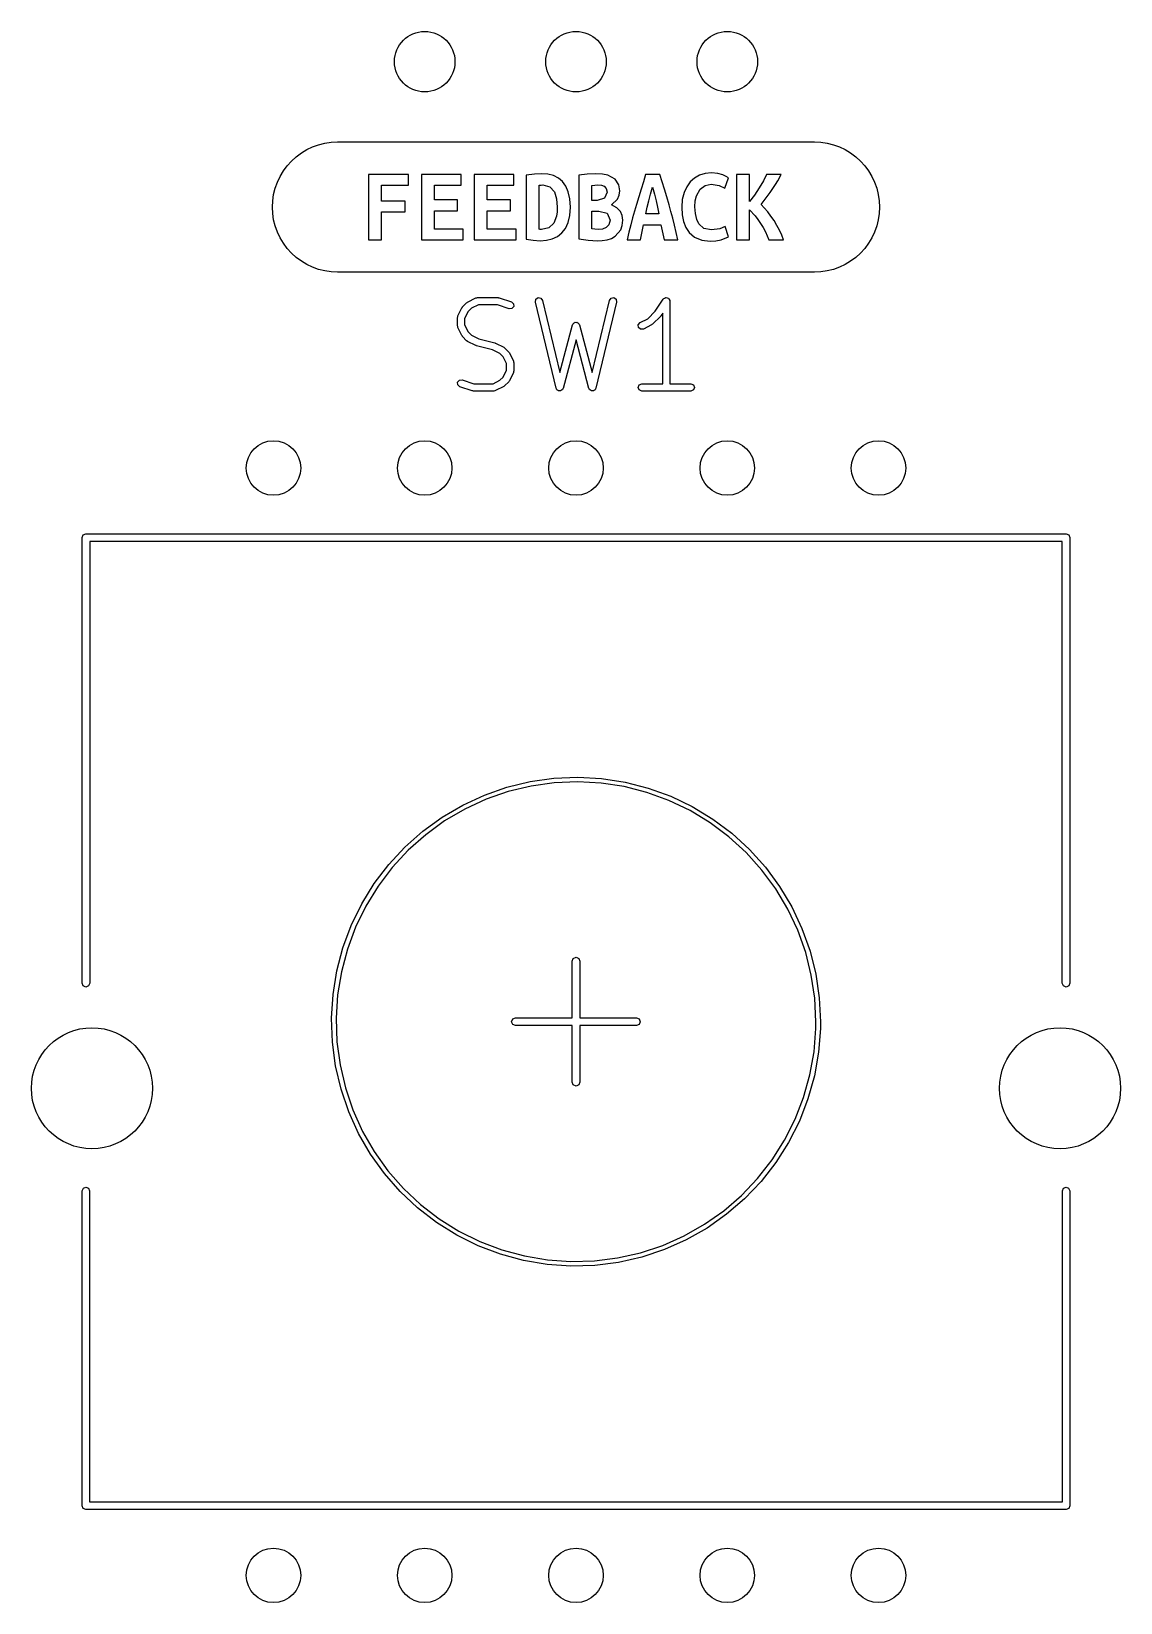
# Model space of a CAD drawing. Extents: x 123.2 to 168.8, y -143.5 to -47.4.
# Drawn here: x 150.77 to 168.77, y -97.74 to -71.77 of the extents above; entities that cross this region are included whole.
import ezdxf

# ---------------------------------------------------------------- set-up
doc = ezdxf.new("R2010")
doc.units = 0
doc.layers.add('BLACK', color=7, linetype='CONTINUOUS')

msp = doc.modelspace()

# ---------------------------------------------------------------- linework, layer by layer
at = {"layer": 'BLACK', "linetype": 'CONTINUOUS'}
for p, q in [((155.227, -73.7808), (155.318, -73.7265)), ((155.318, -73.7265), (155.413, -73.6813)), ((155.413, -73.6813), (155.513, -73.6457)), ((155.513, -73.6457), (155.615, -73.62)), ((155.615, -73.62), (155.72, -73.6045)), ((155.72, -73.6045), (155.825, -73.5993)), ((155.825, -73.5993), (163.707, -73.5993)), ((163.707, -73.5993), (163.812, -73.6045)), ((163.812, -73.6045), (163.917, -73.62)), ((163.917, -73.62), (164.019, -73.6457)), ((164.019, -73.6457), (164.119, -73.6813)), ((164.119, -73.6813), (164.214, -73.7265)), ((164.214, -73.7265), (164.305, -73.7808)), ((154.93, -74.0778), (154.993, -73.993)), ((154.993, -73.993), (155.064, -73.9147)), ((155.064, -73.9147), (155.142, -73.8437)), ((155.142, -73.8437), (155.227, -73.7808)), ((164.305, -73.7808), (164.39, -73.8437)), ((164.39, -73.8437), (164.468, -73.9147)), ((164.468, -73.9147), (164.539, -73.993)), ((164.539, -73.993), (164.602, -74.0778)), ((154.831, -74.264), (154.876, -74.1685)), ((154.876, -74.1685), (154.93, -74.0778)), ((157, -74.1364), (156.338, -74.1364)), ((156.338, -74.1364), (156.338, -75.2173)), ((157, -74.3145), (157, -74.1364)), ((157.211, -74.1364), (157.211, -75.2173)), ((157.866, -74.1364), (157.211, -74.1364)), ((157.866, -74.3145), (157.866, -74.1364)), ((158.084, -74.1364), (158.084, -75.2173)), ((158.739, -74.1364), (158.084, -74.1364)), ((158.739, -74.3145), (158.739, -74.1364)), ((159.08, -74.1294), (158.942, -74.1504)), ((158.942, -74.1504), (158.942, -75.2051)), ((159.2, -74.1242), (159.08, -74.1294)), ((159.302, -74.132), (159.2, -74.1242)), ((159.395, -74.1556), (159.302, -74.132)), ((159.476, -74.196), (159.395, -74.1556)), ((159.544, -74.2543), (159.476, -74.196)), ((159.599, -74.3307), (159.544, -74.2543)), ((159.949, -74.132), (159.815, -74.1504)), ((159.815, -74.1504), (159.815, -75.1999)), ((160.094, -74.1242), (159.949, -74.132)), ((160.205, -74.1305), (160.094, -74.1242)), ((160.293, -74.1495), (160.205, -74.1305)), ((160.414, -74.2159), (160.293, -74.1495)), ((160.473, -74.3075), (160.414, -74.2159)), ((160.88, -74.256), (160.842, -74.3789)), ((160.917, -74.1364), (160.88, -74.256)), ((161.151, -74.1364), (160.917, -74.1364)), ((161.189, -74.257), (161.151, -74.1364)), ((161.227, -74.3811), (161.189, -74.257)), ((161.653, -74.2595), (161.595, -74.3401)), ((161.724, -74.1958), (161.653, -74.2595)), ((161.808, -74.1495), (161.724, -74.1958)), ((161.902, -74.1213), (161.808, -74.1495)), ((162.005, -74.112), (161.902, -74.1213)), ((162.109, -74.1216), (162.005, -74.112)), ((162.19, -74.1434), (162.109, -74.1216)), ((162.248, -74.1696), (162.19, -74.1434)), ((162.228, -74.3617), (162.284, -74.1905)), ((162.284, -74.1905), (162.248, -74.1696)), ((162.419, -74.1364), (162.419, -75.2173)), ((162.633, -74.1364), (162.419, -74.1364)), ((162.633, -74.5852), (162.633, -74.1364)), ((162.862, -74.2412), (162.793, -74.3582)), ((162.914, -74.1364), (162.862, -74.2412)), ((163.157, -74.1364), (162.914, -74.1364)), ((163.062, -74.3054), (163.099, -74.2438)), ((163.099, -74.2438), (163.157, -74.1364)), ((164.602, -74.0778), (164.656, -74.1685)), ((164.656, -74.1685), (164.701, -74.264)), ((154.754, -74.5705), (154.769, -74.466)), ((154.769, -74.466), (154.795, -74.3635)), ((154.795, -74.3635), (154.831, -74.264)), ((156.553, -74.5765), (156.553, -74.3145)), ((156.553, -74.3145), (157, -74.3145)), ((157.426, -74.5573), (157.426, -74.3145)), ((157.426, -74.3145), (157.866, -74.3145)), ((158.299, -74.5573), (158.299, -74.3145)), ((158.299, -74.3145), (158.739, -74.3145)), ((159.157, -74.3163), (159.188, -74.3119)), ((159.157, -75.0427), (159.157, -74.3163)), ((159.188, -74.3119), (159.219, -74.311)), ((159.219, -74.311), (159.336, -74.3416)), ((159.336, -74.3416), (159.408, -74.4228)), ((159.408, -74.4228), (159.445, -74.5398)), ((159.639, -74.4254), (159.599, -74.3307)), ((159.665, -74.54), (159.639, -74.4254)), ((160.03, -74.318), (160.077, -74.3128)), ((160.03, -74.566), (160.03, -74.318)), ((160.077, -74.3128), (160.127, -74.311)), ((160.127, -74.311), (160.185, -74.3154)), ((160.185, -74.3154), (160.234, -74.3329)), ((160.234, -74.3329), (160.267, -74.3695)), ((160.279, -74.4315), (160.237, -74.5302)), ((160.267, -74.3695), (160.279, -74.4315)), ((160.451, -74.545), (160.48, -74.4813)), ((160.489, -74.4088), (160.473, -74.3075)), ((160.48, -74.4813), (160.489, -74.4088)), ((160.804, -74.5052), (160.765, -74.635)), ((160.842, -74.3789), (160.804, -74.5052)), ((160.968, -74.5704), (160.996, -74.4621)), ((160.996, -74.4621), (161.029, -74.346)), ((161.029, -74.346), (161.061, -74.4621)), ((161.061, -74.4621), (161.089, -74.5704)), ((161.266, -74.5089), (161.227, -74.3811)), ((161.304, -74.6402), (161.266, -74.5089)), ((161.551, -74.4368), (161.523, -74.549)), ((161.595, -74.3401), (161.551, -74.4368)), ((161.738, -74.573), (161.756, -74.4926)), ((161.756, -74.4926), (161.817, -74.3783)), ((161.817, -74.3783), (161.903, -74.3171)), ((161.903, -74.3171), (162.001, -74.2988)), ((162.001, -74.2988), (162.131, -74.3171)), ((162.131, -74.3171), (162.228, -74.3617)), ((162.714, -74.4769), (162.633, -74.5852)), ((162.793, -74.3582), (162.714, -74.4769)), ((162.877, -74.5699), (162.928, -74.5031)), ((162.928, -74.5031), (162.976, -74.4357)), ((162.976, -74.4357), (163.021, -74.3695)), ((163.021, -74.3695), (163.062, -74.3054)), ((164.701, -74.264), (164.737, -74.3635)), ((164.737, -74.3635), (164.762, -74.466)), ((164.762, -74.466), (164.778, -74.5705)), ((154.749, -74.676), (154.754, -74.5705)), ((154.754, -74.7815), (154.749, -74.676)), ((156.944, -74.5765), (156.553, -74.5765)), ((156.553, -75.2173), (156.553, -74.7546)), ((156.553, -74.7546), (156.944, -74.7546)), ((156.944, -74.7546), (156.944, -74.5765)), ((157.808, -74.5573), (157.426, -74.5573)), ((157.426, -75.0392), (157.426, -74.7354)), ((157.426, -74.7354), (157.808, -74.7354)), ((157.808, -74.7354), (157.808, -74.5573)), ((158.682, -74.5573), (158.299, -74.5573)), ((158.299, -75.0392), (158.299, -74.7354)), ((158.299, -74.7354), (158.682, -74.7354)), ((158.682, -74.7354), (158.682, -74.5573)), ((159.452, -74.7531), (159.442, -74.8236)), ((159.445, -74.5398), (159.455, -74.676)), ((159.455, -74.676), (159.452, -74.7531)), ((159.664, -74.815), (159.673, -74.676)), ((159.673, -74.676), (159.665, -74.54)), ((160.114, -74.566), (160.03, -74.566)), ((160.03, -75.0375), (160.03, -74.7441)), ((160.03, -74.7441), (160.145, -74.7441)), ((160.237, -74.5302), (160.114, -74.566)), ((160.145, -74.7441), (160.279, -74.7782)), ((160.279, -74.7782), (160.328, -74.8908)), ((160.351, -74.6393), (160.451, -74.545)), ((160.443, -74.6865), (160.351, -74.6393)), ((160.5, -74.7476), (160.443, -74.6865)), ((160.53, -74.8174), (160.5, -74.7476)), ((160.733, -74.7424), (160.702, -74.8543)), ((160.765, -74.635), (160.733, -74.7424)), ((160.922, -74.7895), (160.944, -74.6777)), ((160.944, -74.6777), (160.968, -74.5704)), ((161.089, -74.5704), (161.112, -74.6777)), ((161.112, -74.6777), (161.133, -74.7895)), ((161.334, -74.7485), (161.304, -74.6402)), ((161.364, -74.8604), (161.334, -74.7485)), ((161.523, -74.549), (161.514, -74.676)), ((161.514, -74.676), (161.522, -74.8036)), ((161.732, -74.6708), (161.738, -74.573)), ((161.739, -74.7846), (161.732, -74.6708)), ((162.633, -75.2173), (162.633, -74.7231)), ((162.633, -74.7231), (162.725, -74.8218)), ((162.824, -74.6341), (162.877, -74.5699)), ((162.878, -74.6904), (162.824, -74.6341)), ((162.934, -74.7546), (162.878, -74.6904)), ((162.988, -74.8251), (162.934, -74.7546)), ((164.778, -74.5705), (164.783, -74.676)), ((164.783, -74.676), (164.778, -74.7815)), ((154.769, -74.886), (154.754, -74.7815)), ((154.795, -74.9885), (154.769, -74.886)), ((154.831, -75.088), (154.795, -74.9885)), ((159.318, -75.0165), (159.195, -75.0445)), ((159.398, -74.9397), (159.318, -75.0165)), ((159.442, -74.8236), (159.398, -74.9397)), ((159.532, -75.1038), (159.591, -75.0277)), ((159.591, -75.0277), (159.636, -74.9318)), ((159.636, -74.9318), (159.664, -74.815)), ((160.079, -75.0427), (160.03, -75.0375)), ((160.204, -75.0383), (160.133, -75.0445)), ((160.266, -75.0156), (160.204, -75.0383)), ((160.311, -74.9685), (160.266, -75.0156)), ((160.328, -74.8908), (160.311, -74.9685)), ((160.506, -75.0541), (160.531, -74.9805)), ((160.54, -74.8908), (160.53, -74.8174)), ((160.531, -74.9805), (160.54, -74.8908)), ((160.671, -74.9708), (160.64, -75.0918)), ((160.702, -74.8543), (160.671, -74.9708)), ((160.833, -75.2173), (160.882, -74.9676)), ((160.882, -74.9676), (161.17, -74.9676)), ((161.133, -74.7895), (160.922, -74.7895)), ((161.17, -74.9676), (161.221, -75.2173)), ((161.393, -74.9758), (161.364, -74.8604)), ((161.422, -75.0948), (161.393, -74.9758)), ((161.522, -74.8036), (161.544, -74.9157)), ((161.544, -74.9157), (161.582, -75.0123)), ((161.582, -75.0123), (161.634, -75.0934)), ((161.761, -74.8791), (161.739, -74.7846)), ((161.796, -74.9545), (161.761, -74.8791)), ((161.88, -75.0285), (161.796, -74.9545)), ((162.005, -75.0532), (161.88, -75.0285)), ((162.144, -75.034), (162.005, -75.0532)), ((162.232, -74.9956), (162.144, -75.034)), ((162.286, -75.1649), (162.232, -74.9956)), ((162.725, -74.8218), (162.772, -74.8825)), ((162.772, -74.8825), (162.817, -74.9475)), ((162.817, -74.9475), (162.858, -75.0156)), ((162.858, -75.0156), (162.896, -75.0855)), ((163.039, -74.9004), (162.988, -74.8251)), ((163.087, -74.979), (163.039, -74.9004)), ((163.129, -75.0593), (163.087, -74.979)), ((164.737, -74.9885), (164.701, -75.088)), ((164.762, -74.886), (164.737, -74.9885)), ((164.778, -74.7815), (164.762, -74.886)), ((154.876, -75.1835), (154.831, -75.088)), ((154.93, -75.2742), (154.876, -75.1835)), ((154.993, -75.359), (154.93, -75.2742)), ((156.338, -75.2173), (156.553, -75.2173)), ((157.211, -75.2173), (157.904, -75.2173)), ((157.904, -75.0392), (157.426, -75.0392)), ((157.904, -75.2173), (157.904, -75.0392)), ((158.084, -75.2173), (158.778, -75.2173)), ((158.778, -75.0392), (158.299, -75.0392)), ((158.778, -75.2173), (158.778, -75.0392)), ((158.942, -75.2051), (159.06, -75.2252)), ((159.06, -75.2252), (159.172, -75.2313)), ((159.176, -75.0445), (159.157, -75.0427)), ((159.172, -75.2313), (159.278, -75.2237)), ((159.195, -75.0445), (159.176, -75.0445)), ((159.278, -75.2237), (159.374, -75.2007)), ((159.374, -75.2007), (159.459, -75.1612)), ((159.459, -75.1612), (159.532, -75.1038)), ((159.815, -75.1999), (159.89, -75.2136)), ((159.89, -75.2136), (159.967, -75.2234)), ((159.967, -75.2234), (160.042, -75.2293)), ((160.042, -75.2293), (160.115, -75.2313)), ((160.133, -75.0445), (160.079, -75.0427)), ((160.115, -75.2313), (160.201, -75.2272)), ((160.201, -75.2272), (160.282, -75.2147)), ((160.282, -75.2147), (160.354, -75.1925)), ((160.354, -75.1925), (160.416, -75.1588)), ((160.416, -75.1588), (160.506, -75.0541)), ((160.64, -75.0918), (160.609, -75.2173)), ((160.609, -75.2173), (160.833, -75.2173)), ((161.221, -75.2173), (161.451, -75.2173)), ((161.451, -75.2173), (161.422, -75.0948)), ((161.634, -75.0934), (161.727, -75.1748)), ((161.727, -75.1748), (161.843, -75.2237)), ((161.843, -75.2237), (161.984, -75.24)), ((161.984, -75.24), (162.079, -75.2341)), ((162.079, -75.2341), (162.163, -75.2165)), ((162.163, -75.2165), (162.286, -75.1649)), ((162.419, -75.2173), (162.633, -75.2173)), ((162.896, -75.0855), (162.951, -75.2173)), ((162.951, -75.2173), (163.194, -75.2173)), ((163.166, -75.1394), (163.129, -75.0593)), ((163.194, -75.2173), (163.166, -75.1394)), ((164.602, -75.2742), (164.539, -75.359)), ((164.656, -75.1835), (164.602, -75.2742)), ((164.701, -75.088), (164.656, -75.1835)), ((155.064, -75.4373), (154.993, -75.359)), ((155.142, -75.5083), (155.064, -75.4373)), ((155.227, -75.5712), (155.142, -75.5083)), ((164.39, -75.5083), (164.305, -75.5712)), ((164.468, -75.4373), (164.39, -75.5083)), ((164.539, -75.359), (164.468, -75.4373)), ((155.318, -75.6255), (155.227, -75.5712)), ((155.413, -75.6707), (155.318, -75.6255)), ((155.513, -75.7063), (155.413, -75.6707)), ((155.615, -75.732), (155.513, -75.7063)), ((155.72, -75.7475), (155.615, -75.732)), ((155.825, -75.7527), (155.72, -75.7475)), ((163.707, -75.7527), (155.825, -75.7527)), ((163.812, -75.7475), (163.707, -75.7527)), ((163.917, -75.732), (163.812, -75.7475)), ((164.019, -75.7063), (163.917, -75.732)), ((164.119, -75.6707), (164.019, -75.7063)), ((164.214, -75.6255), (164.119, -75.6707)), ((164.305, -75.5712), (164.214, -75.6255)), ((157.88, -76.34), (157.888, -76.3336)), ((157.888, -76.3336), (157.891, -76.3244)), ((157.891, -76.3244), (157.959, -76.2566)), ((157.959, -76.2566), (157.968, -76.2528)), ((157.968, -76.2528), (157.975, -76.2453)), ((157.975, -76.2453), (158.111, -76.1775)), ((158.152, -76.2911), (158.037, -76.3483)), ((158.111, -76.1775), (158.125, -76.1765)), ((158.125, -76.1765), (158.137, -76.1711)), ((158.137, -76.1711), (158.477, -76.1711)), ((158.467, -76.2911), (158.152, -76.2911)), ((158.661, -76.3559), (158.467, -76.2911)), ((158.477, -76.1711), (158.486, -76.1749)), ((158.486, -76.1749), (158.496, -76.1742)), ((158.496, -76.1742), (158.699, -76.2421)), ((158.699, -76.2421), (158.734, -76.2722)), ((158.737, -76.318), (158.707, -76.3527)), ((158.734, -76.2722), (158.737, -76.318)), ((159.097, -76.245), (159.104, -76.1997)), ((159.436, -77.67), (159.097, -76.245)), ((159.104, -76.1997), (159.141, -76.1728)), ((159.141, -76.1728), (159.187, -76.18)), ((159.187, -76.18), (159.214, -76.2172)), ((159.214, -76.2172), (159.498, -77.4109)), ((160.034, -77.4109), (160.318, -76.2172)), ((160.435, -76.245), (160.096, -77.67)), ((160.318, -76.2172), (160.345, -76.18)), ((160.345, -76.18), (160.391, -76.1728)), ((160.391, -76.1728), (160.428, -76.1997)), ((160.428, -76.1997), (160.435, -76.245)), ((161.077, -76.3965), (161.209, -76.1979)), ((161.209, -76.1979), (161.214, -76.1944)), ((161.214, -76.1944), (161.216, -76.1887)), ((161.216, -76.1887), (161.233, -76.182)), ((161.233, -76.182), (161.247, -76.1723)), ((161.247, -76.1723), (161.253, -76.1735)), ((161.253, -76.1735), (161.259, -76.1711)), ((161.259, -76.1711), (161.275, -76.1778)), ((161.275, -76.1778), (161.292, -76.1812)), ((161.292, -76.1812), (161.296, -76.1864)), ((161.296, -76.1864), (161.301, -76.1887)), ((161.301, -76.1887), (161.308, -76.2049)), ((161.308, -76.2049), (161.318, -76.2194)), ((161.318, -76.2194), (161.316, -76.2254)), ((161.316, -76.2254), (161.319, -76.2311)), ((161.319, -76.2311), (161.319, -77.5961)), ((157.806, -76.5026), (157.811, -76.4897)), ((157.806, -76.6383), (157.806, -76.5026)), ((157.811, -76.4897), (157.812, -76.4757)), ((157.812, -76.4757), (157.88, -76.34)), ((157.983, -76.4024), (157.926, -76.5167)), ((157.926, -76.5167), (157.926, -76.6241)), ((158.037, -76.3483), (157.983, -76.4024)), ((158.707, -76.3527), (158.661, -76.3559)), ((159.726, -76.5987), (159.736, -76.5864)), ((159.736, -76.5864), (159.744, -76.5853)), ((159.744, -76.5853), (159.751, -76.5803)), ((159.751, -76.5803), (159.766, -76.5824)), ((159.766, -76.5824), (159.781, -76.5803)), ((159.781, -76.5803), (159.788, -76.5853)), ((159.788, -76.5853), (159.796, -76.5864)), ((159.796, -76.5864), (159.806, -76.5987)), ((160.795, -76.6193), (160.825, -76.5846)), ((160.825, -76.5846), (160.952, -76.5211)), ((160.952, -76.5211), (161.077, -76.3965)), ((161.166, -76.4771), (161.03, -76.6129)), ((161.168, -76.4714), (161.166, -76.4771)), ((161.173, -76.468), (161.168, -76.4714)), ((161.199, -76.4293), (161.173, -76.468)), ((161.199, -77.5961), (161.199, -76.4293)), ((157.811, -76.6512), (157.806, -76.6383)), ((157.812, -76.6651), (157.811, -76.6512)), ((157.88, -76.8008), (157.812, -76.6651)), ((157.888, -76.8073), (157.88, -76.8008)), ((157.891, -76.8164), (157.888, -76.8073)), ((157.959, -76.8843), (157.891, -76.8164)), ((157.926, -76.6241), (157.983, -76.7385)), ((157.983, -76.7385), (158.037, -76.7925)), ((158.037, -76.7925), (158.158, -76.8531)), ((158.158, -76.8531), (158.423, -76.9194)), ((159.498, -77.4109), (159.708, -76.6228)), ((159.708, -76.6228), (159.713, -76.6163)), ((159.713, -76.6163), (159.714, -76.6082)), ((159.714, -76.6082), (159.726, -76.5987)), ((159.806, -76.5987), (159.818, -76.6082)), ((159.818, -76.6082), (159.819, -76.6163)), ((159.819, -76.6163), (159.824, -76.6228)), ((159.824, -76.6228), (160.034, -77.4109)), ((160.798, -76.6651), (160.795, -76.6193)), ((160.833, -76.6952), (160.798, -76.6651)), ((160.879, -76.692), (160.833, -76.6952)), ((161.014, -76.6241), (160.879, -76.692)), ((161.021, -76.6166), (161.014, -76.6241)), ((161.03, -76.6129), (161.021, -76.6166)), ((157.968, -76.8881), (157.959, -76.8843)), ((157.975, -76.8955), (157.968, -76.8881)), ((158.111, -76.9634), (157.975, -76.8955)), ((158.117, -76.9639), (158.111, -76.9634)), ((158.123, -76.9679), (158.117, -76.9639)), ((158.388, -77.0342), (158.123, -76.9679)), ((158.509, -77.0947), (158.388, -77.0342)), ((158.423, -76.9194), (158.429, -76.9234)), ((158.429, -76.9234), (158.436, -76.9239)), ((158.436, -76.9239), (158.571, -76.9918)), ((158.563, -77.1488), (158.509, -77.0947)), ((158.571, -76.9918), (158.578, -76.9992)), ((158.578, -76.9992), (158.587, -77.003)), ((158.587, -77.003), (158.655, -77.0709)), ((158.655, -77.0709), (158.659, -77.08)), ((158.659, -77.08), (158.666, -77.0865)), ((158.666, -77.0865), (158.734, -77.2222)), ((159.766, -76.8711), (159.553, -77.6716)), ((159.979, -77.6716), (159.766, -76.8711)), ((158.62, -77.2632), (158.563, -77.1488)), ((158.563, -77.4849), (158.62, -77.3705)), ((158.62, -77.3705), (158.62, -77.2632)), ((158.734, -77.2222), (158.735, -77.2361)), ((158.735, -77.2361), (158.74, -77.249)), ((158.74, -77.249), (158.74, -77.3847)), ((157.809, -77.5693), (157.839, -77.5346)), ((157.812, -77.6151), (157.809, -77.5693)), ((157.847, -77.6452), (157.812, -77.6151)), ((157.839, -77.5346), (157.885, -77.5314)), ((157.885, -77.5314), (158.079, -77.5961)), ((158.079, -77.5961), (158.395, -77.5961)), ((158.395, -77.5961), (158.509, -77.539)), ((158.509, -77.539), (158.563, -77.4849)), ((158.578, -77.6345), (158.571, -77.642)), ((158.587, -77.6307), (158.578, -77.6345)), ((158.655, -77.5629), (158.587, -77.6307)), ((158.659, -77.5537), (158.655, -77.5629)), ((158.666, -77.5473), (158.659, -77.5537)), ((158.734, -77.4115), (158.666, -77.5473)), ((158.735, -77.3976), (158.734, -77.4115)), ((158.74, -77.3847), (158.735, -77.3976)), ((160.792, -77.6561), (160.809, -77.6137)), ((160.809, -77.6137), (160.852, -77.5961)), ((160.852, -77.5961), (161.199, -77.5961)), ((161.319, -77.5961), (161.666, -77.5961)), ((161.666, -77.5961), (161.708, -77.6137)), ((161.708, -77.6137), (161.726, -77.6561)), ((158.051, -77.7131), (157.847, -77.6452)), ((158.06, -77.7124), (158.051, -77.7131)), ((158.07, -77.7161), (158.06, -77.7124)), ((158.409, -77.7161), (158.07, -77.7161)), ((158.422, -77.7108), (158.409, -77.7161)), ((158.436, -77.7098), (158.422, -77.7108)), ((158.571, -77.642), (158.436, -77.7098)), ((159.441, -77.6773), (159.436, -77.67)), ((159.443, -77.6862), (159.441, -77.6773)), ((159.454, -77.6952), (159.443, -77.6862)), ((159.463, -77.7072), (159.454, -77.6952)), ((159.472, -77.7087), (159.463, -77.7072)), ((159.479, -77.7141), (159.472, -77.7087)), ((159.494, -77.7122), (159.479, -77.7141)), ((159.508, -77.7145), (159.494, -77.7122)), ((159.516, -77.7092), (159.508, -77.7145)), ((159.525, -77.7081), (159.516, -77.7092)), ((159.534, -77.6963), (159.525, -77.7081)), ((159.546, -77.6876), (159.534, -77.6963)), ((159.547, -77.6787), (159.546, -77.6876)), ((159.553, -77.6716), (159.547, -77.6787)), ((159.985, -77.6787), (159.979, -77.6716)), ((159.986, -77.6876), (159.985, -77.6787)), ((159.998, -77.6963), (159.986, -77.6876)), ((160.007, -77.7081), (159.998, -77.6963)), ((160.016, -77.7092), (160.007, -77.7081)), ((160.024, -77.7145), (160.016, -77.7092)), ((160.038, -77.7122), (160.024, -77.7145)), ((160.053, -77.7141), (160.038, -77.7122)), ((160.06, -77.7087), (160.053, -77.7141)), ((160.069, -77.7072), (160.06, -77.7087)), ((160.078, -77.6952), (160.069, -77.7072)), ((160.089, -77.6862), (160.078, -77.6952)), ((160.091, -77.6773), (160.089, -77.6862)), ((160.096, -77.67), (160.091, -77.6773)), ((160.809, -77.6986), (160.792, -77.6561)), ((160.852, -77.7161), (160.809, -77.6986)), ((161.666, -77.7161), (160.852, -77.7161)), ((161.708, -77.6986), (161.666, -77.7161)), ((161.726, -77.6561), (161.708, -77.6986)), ((151.602, -80.138), (151.621, -80.0931)), ((151.602, -87.503), (151.602, -80.138)), ((151.621, -80.0931), (151.666, -80.0745)), ((151.666, -80.0745), (167.866, -80.0745)), ((167.802, -80.2015), (151.73, -80.2015)), ((151.73, -80.2015), (151.73, -87.503)), ((167.802, -87.503), (167.802, -80.2015)), ((167.866, -80.0745), (167.911, -80.0931)), ((167.911, -80.0931), (167.929, -80.138)), ((167.929, -80.138), (167.929, -87.503)), ((159.009, -84.1696), (159.4, -84.1146)), ((159.4, -84.1146), (159.794, -84.0981)), ((159.794, -84.0981), (160.188, -84.1201)), ((160.188, -84.1201), (160.578, -84.1805)), ((158.253, -84.3922), (158.625, -84.2624)), ((158.647, -84.3345), (158.281, -84.4619)), ((158.625, -84.2624), (159.009, -84.1696)), ((159.023, -84.2435), (158.647, -84.3345)), ((159.407, -84.1895), (159.023, -84.2435)), ((159.794, -84.1733), (159.407, -84.1895)), ((160.18, -84.1949), (159.794, -84.1733)), ((160.563, -84.2542), (160.18, -84.1949)), ((160.938, -84.3505), (160.563, -84.2542)), ((160.578, -84.1805), (160.961, -84.2787)), ((161.302, -84.483), (160.938, -84.3505)), ((160.961, -84.2787), (161.332, -84.4137)), ((157.554, -84.7575), (157.894, -84.5577)), ((157.929, -84.6244), (157.595, -84.8204)), ((157.894, -84.5577), (158.253, -84.3922)), ((158.281, -84.4619), (157.929, -84.6244)), ((161.652, -84.6504), (161.302, -84.483)), ((161.332, -84.4137), (161.688, -84.5842)), ((161.688, -84.5842), (162.025, -84.7887)), ((157.235, -84.9895), (157.554, -84.7575)), ((157.595, -84.8204), (157.282, -85.0481)), ((161.983, -84.8511), (161.652, -84.6504)), ((162.293, -85.0831), (161.983, -84.8511)), ((162.025, -84.7887), (162.341, -85.0251)), ((156.939, -85.2515), (157.235, -84.9895)), ((157.282, -85.0481), (156.992, -85.3053)), ((162.579, -85.3443), (162.293, -85.0831)), ((162.341, -85.0251), (162.633, -85.2913)), ((156.671, -85.5411), (156.939, -85.2515)), ((156.992, -85.3053), (156.729, -85.5895)), ((162.838, -85.6321), (162.579, -85.3443)), ((162.633, -85.2913), (162.897, -85.5846)), ((156.433, -85.8555), (156.671, -85.5411)), ((156.729, -85.5895), (156.495, -85.898)), ((163.068, -85.9439), (162.838, -85.6321)), ((162.897, -85.5846), (163.131, -85.9023)), ((156.226, -86.1917), (156.433, -85.8555)), ((156.495, -85.898), (156.292, -86.228)), ((163.267, -86.2766), (163.068, -85.9439)), ((163.131, -85.9023), (163.333, -86.2413)), ((156.053, -86.5465), (156.226, -86.1917)), ((156.292, -86.228), (156.122, -86.5761)), ((163.432, -86.6271), (163.267, -86.2766)), ((163.333, -86.2413), (163.501, -86.5985)), ((155.915, -86.9164), (156.053, -86.5465)), ((156.122, -86.5761), (155.987, -86.9392)), ((163.562, -86.9921), (163.432, -86.6271)), ((163.501, -86.5985), (163.634, -86.9703)), ((155.814, -87.298), (155.915, -86.9164)), ((155.987, -86.9392), (155.888, -87.3137)), ((163.634, -86.9703), (163.729, -87.3533)), ((159.702, -87.138), (159.721, -87.0931)), ((159.702, -88.0745), (159.702, -87.138)), ((159.721, -87.0931), (159.766, -87.0745)), ((159.766, -87.0745), (159.811, -87.0931)), ((159.811, -87.0931), (159.829, -87.138)), ((159.829, -87.138), (159.829, -88.0745)), ((163.655, -87.3679), (163.562, -86.9921)), ((155.751, -87.6877), (155.814, -87.298)), ((155.888, -87.3137), (155.826, -87.6961)), ((163.712, -87.7511), (163.655, -87.3679)), ((163.729, -87.3533), (163.787, -87.7438)), ((151.621, -87.5479), (151.602, -87.503)), ((151.666, -87.5665), (151.621, -87.5479)), ((151.711, -87.5479), (151.666, -87.5665)), ((151.73, -87.503), (151.711, -87.5479)), ((155.726, -88.0816), (155.751, -87.6877)), ((155.826, -87.6961), (155.802, -88.0826)), ((163.731, -88.138), (163.712, -87.7511)), ((163.787, -87.7438), (163.806, -88.138)), ((167.821, -87.5479), (167.802, -87.503)), ((167.866, -87.5665), (167.821, -87.5479)), ((167.911, -87.5479), (167.866, -87.5665)), ((167.929, -87.503), (167.911, -87.5479)), ((155.726, -88.0826), (155.726, -88.0816)), ((155.74, -88.4761), (155.726, -88.0826)), ((155.802, -88.0826), (155.815, -88.4698)), ((158.702, -88.138), (158.721, -88.0931)), ((158.721, -88.1829), (158.702, -88.138)), ((158.721, -88.0931), (158.766, -88.0745)), ((158.766, -88.2015), (158.721, -88.1829)), ((158.766, -88.0745), (159.702, -88.0745)), ((159.702, -88.2015), (158.766, -88.2015)), ((159.702, -89.138), (159.702, -88.2015)), ((159.829, -88.0745), (160.766, -88.0745)), ((160.766, -88.2015), (159.829, -88.2015)), ((159.829, -88.2015), (159.829, -89.138)), ((160.766, -88.0745), (160.811, -88.0931)), ((160.811, -88.1829), (160.766, -88.2015)), ((160.811, -88.0931), (160.829, -88.138)), ((160.829, -88.138), (160.811, -88.1829)), ((163.7, -88.6349), (163.729, -88.2487)), ((163.729, -88.2487), (163.731, -88.138)), ((163.804, -88.2508), (163.774, -88.6443)), ((163.806, -88.138), (163.804, -88.2508)), ((155.792, -88.8673), (155.74, -88.4761)), ((155.815, -88.4698), (155.866, -88.8537)), ((163.632, -89.0164), (163.7, -88.6349)), ((163.774, -88.6443), (163.706, -89.0331)), ((155.883, -89.2516), (155.792, -88.8673)), ((155.866, -88.8537), (155.955, -89.2308)), ((163.528, -89.3895), (163.632, -89.0164)), ((163.706, -89.0331), (163.599, -89.4132)), ((156.01, -89.6252), (155.883, -89.2516)), ((155.955, -89.2308), (156.08, -89.5975)), ((159.721, -89.1829), (159.702, -89.138)), ((159.766, -89.2015), (159.721, -89.1829)), ((159.811, -89.1829), (159.766, -89.2015)), ((159.829, -89.138), (159.811, -89.1829)), ((163.388, -89.7506), (163.528, -89.3895)), ((163.599, -89.4132), (163.457, -89.7812)), ((156.173, -89.9847), (156.01, -89.6252)), ((156.08, -89.5975), (156.24, -89.9503)), ((163.213, -90.0964), (163.388, -89.7506)), ((163.457, -89.7812), (163.279, -90.1335)), ((156.37, -90.3265), (156.173, -89.9847)), ((156.24, -89.9503), (156.433, -90.2858)), ((163.006, -90.4234), (163.213, -90.0964)), ((156.6, -90.6474), (156.37, -90.3265)), ((156.433, -90.2858), (156.659, -90.6007)), ((163.279, -90.1335), (163.067, -90.4668)), ((156.659, -90.6007), (156.914, -90.8922)), ((162.767, -90.7287), (163.006, -90.4234)), ((163.067, -90.4668), (162.824, -90.7778)), ((151.624, -90.8896), (151.666, -90.872)), ((151.666, -90.872), (151.708, -90.8896)), ((156.86, -90.9444), (156.6, -90.6474)), ((162.5, -91.0092), (162.767, -90.7287)), ((162.824, -90.7778), (162.552, -91.0637)), ((167.824, -90.8896), (167.866, -90.872)), ((167.866, -90.872), (167.908, -90.8896)), ((151.606, -90.932), (151.624, -90.8896)), ((151.606, -96.1295), (151.606, -90.932)), ((151.708, -90.8896), (151.726, -90.932)), ((151.726, -90.932), (151.726, -96.0745)), ((157.148, -91.2146), (156.86, -90.9444)), ((156.914, -90.8922), (157.196, -91.1573)), ((162.207, -91.2623), (162.5, -91.0092)), ((162.552, -91.0637), (162.253, -91.3216)), ((167.806, -90.932), (167.824, -90.8896)), ((167.806, -96.0745), (167.806, -90.932)), ((167.908, -90.8896), (167.926, -90.932)), ((167.926, -90.932), (167.926, -96.1295)), ((157.46, -91.4554), (157.148, -91.2146)), ((157.196, -91.1573), (157.503, -91.3937)), ((157.503, -91.3937), (157.832, -91.5989)), ((161.89, -91.4856), (162.207, -91.2623)), ((162.253, -91.3216), (161.931, -91.5491)), ((157.795, -91.6646), (157.46, -91.4554)), ((157.832, -91.5989), (158.179, -91.7712)), ((161.554, -91.6769), (161.89, -91.4856)), ((161.931, -91.5491), (161.588, -91.744)), ((158.149, -91.8401), (157.795, -91.6646)), ((158.518, -91.9803), (158.149, -91.8401)), ((158.179, -91.7712), (158.541, -91.9087)), ((158.541, -91.9087), (158.915, -92.0103)), ((160.832, -91.9567), (161.2, -91.8345)), ((161.227, -91.9046), (160.852, -92.0292)), ((161.2, -91.8345), (161.554, -91.6769)), ((161.588, -91.744), (161.227, -91.9046)), ((158.898, -92.0838), (158.518, -91.9803)), ((159.288, -92.1496), (158.898, -92.0838)), ((158.915, -92.0103), (159.297, -92.0749)), ((159.681, -92.1771), (159.288, -92.1496)), ((159.297, -92.0749), (159.683, -92.1019)), ((160.076, -92.1661), (159.681, -92.1771)), ((159.683, -92.1019), (160.07, -92.0911)), ((160.07, -92.0911), (160.454, -92.0425)), ((160.468, -92.1166), (160.076, -92.1661)), ((160.454, -92.0425), (160.832, -91.9567)), ((160.852, -92.0292), (160.468, -92.1166)), ((151.602, -96.138), (151.606, -96.1295)), ((151.621, -96.1829), (151.602, -96.138)), ((151.666, -96.2015), (151.621, -96.1829)), ((167.866, -96.2015), (151.666, -96.2015)), ((151.726, -96.0745), (167.806, -96.0745)), ((167.911, -96.1829), (167.866, -96.2015)), ((167.929, -96.138), (167.911, -96.1829)), ((167.926, -96.1295), (167.929, -96.138))]:
    msp.add_line(p, q, dxfattribs=at)
at = {"layer": 'BLACK'}
for centre, radius in [((157.266, -72.273), 0.5), ((159.766, -72.273), 0.5), ((162.266, -72.273), 0.5), ((154.766, -78.988), 0.45), ((157.266, -78.988), 0.45), ((159.766, -78.988), 0.45), ((162.266, -78.988), 0.45), ((164.766, -78.988), 0.45), ((151.766, -89.238), 1), ((167.766, -89.238), 1), ((154.766, -97.288), 0.45), ((157.266, -97.288), 0.45), ((159.766, -97.288), 0.45), ((162.266, -97.288), 0.45), ((164.766, -97.288), 0.45)]:
    msp.add_circle(centre, radius, dxfattribs=at)

doc.saveas('drawing.dxf')
